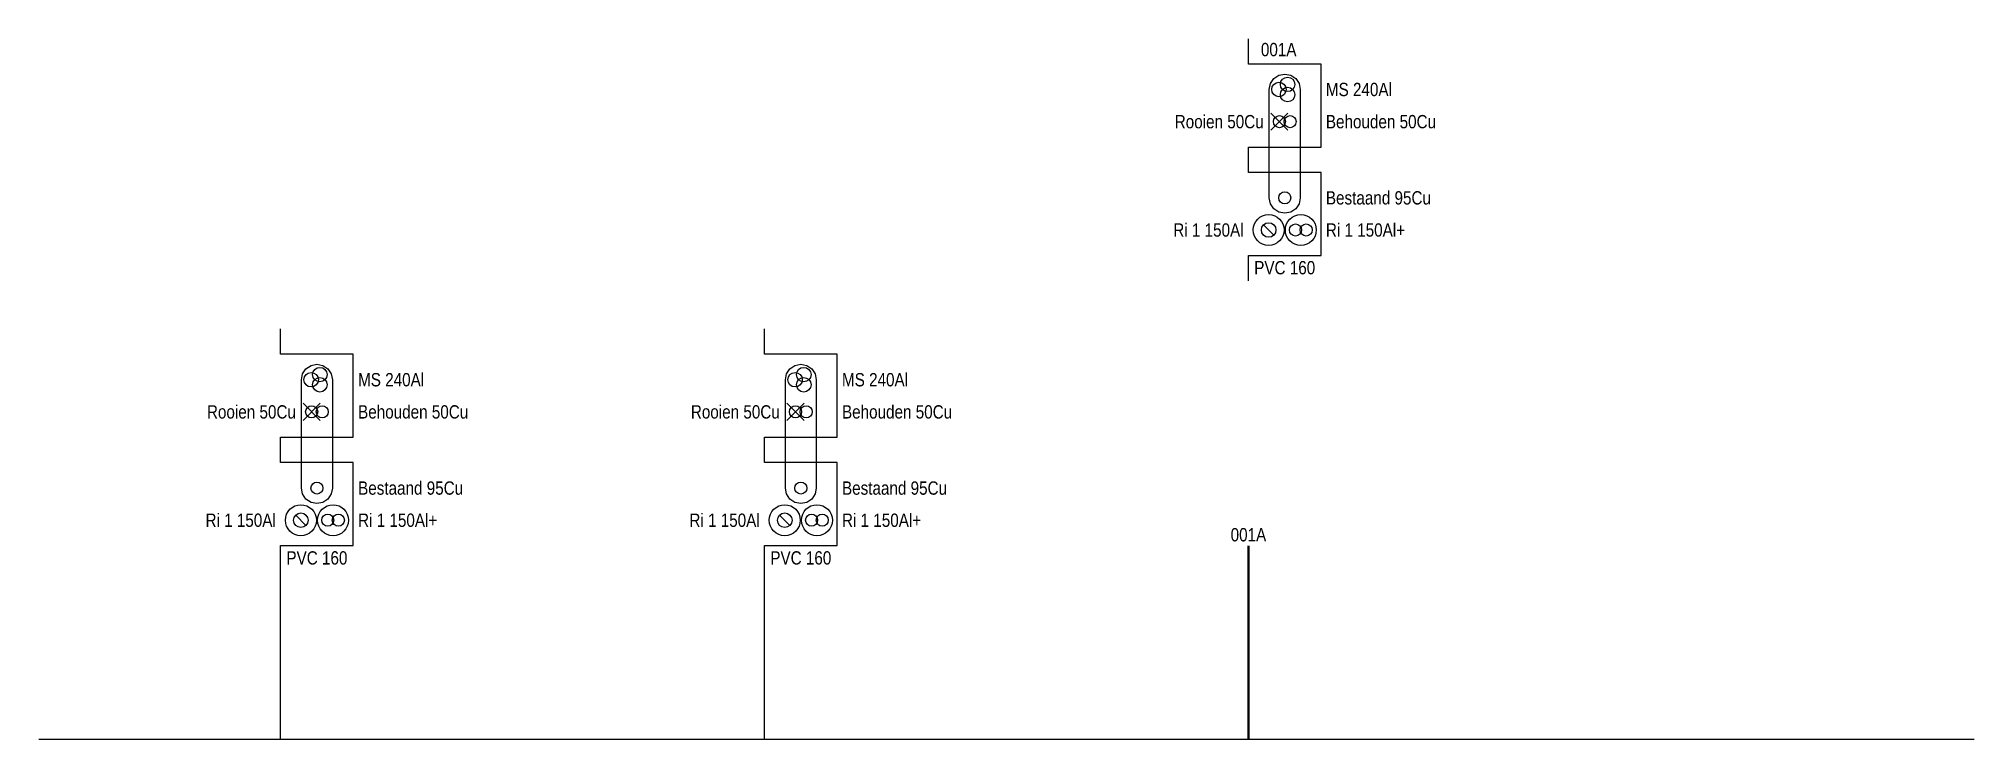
# Model space of a CAD drawing. Header units: millimetres. Extents: x 0 to 80, y -0.1 to 29.
import ezdxf
from ezdxf.enums import TextEntityAlignment as Align

# ---------------------------------------------------------------- set-up
doc = ezdxf.new("R2010")
doc.units = ezdxf.units.MM
doc.set_wipeout_variables(frame=1)
doc.linetypes.add('DASHDOT', pattern=[25.4, 12.7, -6.35, 0, -6.35])
doc.linetypes.add('DASHED', pattern=[19.05, 12.7, -6.35])
for name, color, linetype in [('01 - Bestaande kabel', 125, 'DASHED'), ('01-Te Rooien Kabel', 160, 'DASHDOT'), ('Aansluiting LS K01', 3, 'Continuous'), ('Aansluiting LS K05', 6, 'Continuous'), ('E_LV_CROSS_SECTION', 5, 'Continuous'), ('KabelGeul zwevend code', 6, 'Continuous'), ('KabelGeul zwevend referentie', 5, 'Continuous'), ('Mantelbuis', 6, 'Continuous')]:
    doc.layers.add(name, color=color, linetype=linetype)
doc.layers.add('MS Nieuw', color=18, linetype='Continuous', true_color=0x000000)
doc.styles.add('TECHBASE_ARIAL_NOVA_LIGHT', font='ArialNova-Light.ttf')

# ---------------------------------------------------------------- blocks, each defined once
blk = doc.blocks.new('KabelGeul_20261014_11431699_1')
blk.add_wipeout([(0, -1.05), (0, 4.48), (3, 4.48), (3, -1.05)]).dxf.layer = 'E_LV_CROSS_SECTION'
at = {"layer": '01 - Bestaande kabel', "linetype": 'Continuous'}
blk.add_circle((1.5, 2.38), 0.25, dxfattribs=at)
at = {"layer": 'Aansluiting LS K01', "linetype": 'Continuous'}
blk.add_line((0.623, 1.262), (1.047, 0.838), dxfattribs=at)
for centre, radius in [((0.835, 1.05), 0.3), ((1.945, 1.05), 0.25)]:
    blk.add_circle(centre, radius, dxfattribs=at)
for points in [[(0, 3.43), (0, 8.96), (3, 8.96), (3, 3.43)], [(-3.583, 0.375), (0, 0.375), (0, 1.725), (-3.583, 1.725)], [(-0.112, -0.883), (3.197, -0.883), (3.197, -0.133), (-0.112, -0.133)]]:
    blk.add_wipeout(points).dxf.layer = 'E_LV_CROSS_SECTION'
at = {"layer": '01 - Bestaande kabel', "linetype": 'Continuous'}
blk.add_circle((1.72, 5.53), 0.25, dxfattribs=at)
at = {"layer": 'Mantelbuis', "linetype": 'Continuous'}
blk.add_circle((0.835, 1.05), 0.64, dxfattribs=at)
at = {"layer": 'MS Nieuw', "linetype": 'Continuous'}
for centre in [(1.62, 7.07), (1.62, 6.65)]:
    blk.add_circle(centre, 0.3, dxfattribs=at)
at = {"layer": 'Aansluiting LS K01', "style": 'TECHBASE_ARIAL_NOVA_LIGHT'}
blk.add_attdef('KABEL_04', text='', height=0.55, dxfattribs=at).set_placement((-0.2, 1.05), align=Align.MIDDLE_RIGHT)
at = {"layer": 'E_LV_CROSS_SECTION', "style": 'TECHBASE_ARIAL_NOVA_LIGHT', "flags": 3}
blk.add_attdef('TB_CODESWAP', text='', height=0.1, dxfattribs=at).set_placement((0, 0), align=Align.MIDDLE_LEFT)
at = {"layer": 'Mantelbuis', "style": 'TECHBASE_ARIAL_NOVA_LIGHT'}
blk.add_attdef('MANTEL_SPEC', text='', height=0.55, dxfattribs=at).set_placement((0.238, -0.508), align=Align.MIDDLE_LEFT)
for points in [[(3, 6.185), (6.418, 6.185), (6.418, 7.535), (3, 7.535)], [(-3.649, 4.855), (0.83, 4.855), (0.83, 6.205), (-3.649, 6.205)], [(3, 1.705), (8.325, 1.705), (8.325, 3.055), (3, 3.055)]]:
    blk.add_wipeout(points).dxf.layer = 'E_LV_CROSS_SECTION'
at = {"layer": '01-Te Rooien Kabel', "linetype": 'DASHDOT'}
for p, q in [((0.926, 5.884), (1.634, 5.176)), ((0.926, 5.176), (1.634, 5.884))]:
    blk.add_line(p, q, dxfattribs=at)
at = {"layer": '01-Te Rooien Kabel', "linetype": 'Continuous'}
blk.add_circle((1.28, 5.53), 0.25, dxfattribs=at)
at = {"layer": 'Mantelbuis'}
blk.add_lwpolyline([(0.86, 6.86), (0.909, 7.105), (1.047, 7.313), (1.255, 7.451), (1.5, 7.5), (1.745, 7.451), (1.953, 7.313), (2.091, 7.105), (2.14, 6.86), (2.14, 2.38), (2.091, 2.135), (1.953, 1.927), (1.745, 1.789), (1.5, 1.74), (1.255, 1.789), (1.047, 1.927), (0.909, 2.135), (0.86, 2.38)], close=True, dxfattribs=at)
at = {"layer": 'MS Nieuw', "linetype": 'Continuous'}
blk.add_circle((1.26, 6.86), 0.3, dxfattribs=at)
at = {"layer": '01-Te Rooien Kabel', "style": 'TECHBASE_ARIAL_NOVA_LIGHT'}
blk.add_attdef('KABEL_02', text='', height=0.55, dxfattribs=at).set_placement((0.63, 5.53), align=Align.MIDDLE_RIGHT)
at = {"layer": 'E_LV_CROSS_SECTION', "style": 'TECHBASE_ARIAL_NOVA_LIGHT', "flags": 3}
for tag, p in [('VOLG_01', (3.2, 6.86)), ('TBTYPE_01', (3.2, 6.86)), ('TWEEZIJDIG_01', (3.2, 6.86)), ('COMBI_01', (3.2, 6.86)), ('COMBI2_01', (3.2, 6.86)), ('DUBBEL_01', (3.2, 6.86)), ('DRIE_01', (3.2, 6.86)), ('DUBBEL2_01', (3.2, 6.86)), ('DRIE2_01', (3.2, 6.86)), ('MANTEL_01', (3.2, 6.86)), ('VOLG_03', (3.2, 2.38)), ('TBTYPE_03', (3.2, 2.38)), ('TWEEZIJDIG_03', (3.2, 2.38)), ('COMBI_03', (3.2, 2.38)), ('COMBI2_03', (3.2, 2.38)), ('DUBBEL_03', (3.2, 2.38)), ('DRIE_03', (3.2, 2.38)), ('DUBBEL2_03', (3.2, 2.38)), ('DRIE2_03', (3.2, 2.38)), ('MANTEL_03', (3.2, 2.38))]:
    blk.add_attdef(tag, text='', height=0.1, dxfattribs=at).set_placement(p, align=Align.MIDDLE_LEFT)
for points in [[(3, 4.855), (8.572, 4.855), (8.572, 6.205), (3, 6.205)], [(3, 0.375), (7.013, 0.375), (7.013, 1.725), (3, 1.725)]]:
    blk.add_wipeout(points).dxf.layer = 'E_LV_CROSS_SECTION'
at = {"layer": 'Aansluiting LS K01', "linetype": 'Continuous'}
blk.add_circle((2.385, 1.05), 0.25, dxfattribs=at)
at = {"layer": 'E_LV_CROSS_SECTION'}
for points in [[(0, 4.48), (3, 4.48), (3, 7.91), (0, 7.91), (0, 8.96)], [(0, -8), (0, 0), (3, 0), (3, 3.43), (0, 3.43), (0, 4.48)]]:
    blk.add_lwpolyline(points, dxfattribs=at)
at = {"layer": 'Mantelbuis', "linetype": 'Continuous'}
blk.add_circle((2.165, 1.05), 0.64, dxfattribs=at)
at = {"layer": '01 - Bestaande kabel', "style": 'TECHBASE_ARIAL_NOVA_LIGHT'}
for tag, p in [('BESTAAND_02', (3.2, 5.53)), ('KABEL_03', (3.2, 2.38))]:
    blk.add_attdef(tag, text='', height=0.55, dxfattribs=at).set_placement(p, align=Align.MIDDLE_LEFT)
at = {"layer": 'Aansluiting LS K01', "style": 'TECHBASE_ARIAL_NOVA_LIGHT'}
blk.add_attdef('ZIJDE2_04', text='', height=0.55, dxfattribs=at).set_placement((3.2, 1.05), align=Align.MIDDLE_LEFT)
at = {"layer": 'Aansluiting LS K05', "style": 'TECHBASE_ARIAL_NOVA_LIGHT'}
blk.add_attdef('KABEL_01', text='', height=0.55, dxfattribs=at).set_placement((3.2, 6.86), align=Align.MIDDLE_LEFT)
at = {"layer": 'E_LV_CROSS_SECTION', "style": 'TECHBASE_ARIAL_NOVA_LIGHT', "flags": 3}
for tag, p in [('VOLG_02', (3.2, 5.53)), ('TBTYPE_02', (3.2, 5.53)), ('TWEEZIJDIG_02', (3.2, 5.53)), ('COMBI_02', (3.2, 5.53)), ('COMBI2_02', (3.2, 5.53)), ('DUBBEL_02', (3.2, 5.53)), ('DRIE_02', (3.2, 5.53)), ('DUBBEL2_02', (3.2, 5.53)), ('DRIE2_02', (3.2, 5.53)), ('MANTEL_02', (3.2, 5.53)), ('VOLG_04', (3.2, 1.05)), ('TBTYPE_04', (3.2, 1.05)), ('TWEEZIJDIG_04', (3.2, 1.05)), ('COMBI_04', (3.2, 1.05)), ('COMBI2_04', (3.2, 1.05)), ('DUBBEL_04', (3.2, 1.05)), ('DRIE_04', (3.2, 1.05)), ('DUBBEL2_04', (3.2, 1.05)), ('DRIE2_04', (3.2, 1.05)), ('MANTEL_04', (3.2, 1.05))]:
    blk.add_attdef(tag, text='', height=0.1, dxfattribs=at).set_placement(p, align=Align.MIDDLE_LEFT)
blk = doc.blocks.new('KabelGeul_20261014_11431699_2')
blk.add_wipeout([(0, -1.05), (0, 4.48), (3, 4.48), (3, -1.05)]).dxf.layer = 'E_LV_CROSS_SECTION'
at = {"layer": '01 - Bestaande kabel', "linetype": 'Continuous'}
blk.add_circle((1.5, 2.38), 0.25, dxfattribs=at)
at = {"layer": 'Aansluiting LS K01', "linetype": 'Continuous'}
blk.add_line((0.623, 1.262), (1.047, 0.838), dxfattribs=at)
for centre, radius in [((0.835, 1.05), 0.3), ((1.945, 1.05), 0.25)]:
    blk.add_circle(centre, radius, dxfattribs=at)
for points in [[(0, 3.43), (0, 8.96), (3, 8.96), (3, 3.43)], [(-3.583, 0.375), (0, 0.375), (0, 1.725), (-3.583, 1.725)], [(-0.112, -0.883), (3.197, -0.883), (3.197, -0.133), (-0.112, -0.133)]]:
    blk.add_wipeout(points).dxf.layer = 'E_LV_CROSS_SECTION'
at = {"layer": '01 - Bestaande kabel', "linetype": 'Continuous'}
blk.add_circle((1.72, 5.53), 0.25, dxfattribs=at)
at = {"layer": 'Mantelbuis', "linetype": 'Continuous'}
blk.add_circle((0.835, 1.05), 0.64, dxfattribs=at)
at = {"layer": 'MS Nieuw', "linetype": 'Continuous'}
for centre in [(1.62, 7.07), (1.62, 6.65)]:
    blk.add_circle(centre, 0.3, dxfattribs=at)
at = {"layer": 'Aansluiting LS K01', "style": 'TECHBASE_ARIAL_NOVA_LIGHT'}
blk.add_attdef('KABEL_04', text='', height=0.55, dxfattribs=at).set_placement((-0.2, 1.05), align=Align.MIDDLE_RIGHT)
at = {"layer": 'E_LV_CROSS_SECTION', "style": 'TECHBASE_ARIAL_NOVA_LIGHT', "flags": 3}
blk.add_attdef('TB_CODESWAP', text='', height=0.1, dxfattribs=at).set_placement((0, 0), align=Align.MIDDLE_LEFT)
at = {"layer": 'Mantelbuis', "style": 'TECHBASE_ARIAL_NOVA_LIGHT'}
blk.add_attdef('MANTEL_SPEC', text='', height=0.55, dxfattribs=at).set_placement((0.238, -0.508), align=Align.MIDDLE_LEFT)
for points in [[(3, 6.185), (6.418, 6.185), (6.418, 7.535), (3, 7.535)], [(-3.649, 4.855), (0.83, 4.855), (0.83, 6.205), (-3.649, 6.205)], [(3, 1.705), (8.325, 1.705), (8.325, 3.055), (3, 3.055)]]:
    blk.add_wipeout(points).dxf.layer = 'E_LV_CROSS_SECTION'
at = {"layer": '01-Te Rooien Kabel', "linetype": 'DASHDOT'}
for p, q in [((0.926, 5.884), (1.634, 5.176)), ((0.926, 5.176), (1.634, 5.884))]:
    blk.add_line(p, q, dxfattribs=at)
at = {"layer": '01-Te Rooien Kabel', "linetype": 'Continuous'}
blk.add_circle((1.28, 5.53), 0.25, dxfattribs=at)
at = {"layer": 'Mantelbuis'}
blk.add_lwpolyline([(0.86, 6.86), (0.909, 7.105), (1.047, 7.313), (1.255, 7.451), (1.5, 7.5), (1.745, 7.451), (1.953, 7.313), (2.091, 7.105), (2.14, 6.86), (2.14, 2.38), (2.091, 2.135), (1.953, 1.927), (1.745, 1.789), (1.5, 1.74), (1.255, 1.789), (1.047, 1.927), (0.909, 2.135), (0.86, 2.38)], close=True, dxfattribs=at)
at = {"layer": 'MS Nieuw', "linetype": 'Continuous'}
blk.add_circle((1.26, 6.86), 0.3, dxfattribs=at)
at = {"layer": '01-Te Rooien Kabel', "style": 'TECHBASE_ARIAL_NOVA_LIGHT'}
blk.add_attdef('KABEL_02', text='', height=0.55, dxfattribs=at).set_placement((0.63, 5.53), align=Align.MIDDLE_RIGHT)
at = {"layer": 'E_LV_CROSS_SECTION', "style": 'TECHBASE_ARIAL_NOVA_LIGHT', "flags": 3}
for tag, p in [('VOLG_01', (3.2, 6.86)), ('TBTYPE_01', (3.2, 6.86)), ('TWEEZIJDIG_01', (3.2, 6.86)), ('COMBI_01', (3.2, 6.86)), ('COMBI2_01', (3.2, 6.86)), ('DUBBEL_01', (3.2, 6.86)), ('DRIE_01', (3.2, 6.86)), ('DUBBEL2_01', (3.2, 6.86)), ('DRIE2_01', (3.2, 6.86)), ('MANTEL_01', (3.2, 6.86)), ('VOLG_03', (3.2, 2.38)), ('TBTYPE_03', (3.2, 2.38)), ('TWEEZIJDIG_03', (3.2, 2.38)), ('COMBI_03', (3.2, 2.38)), ('COMBI2_03', (3.2, 2.38)), ('DUBBEL_03', (3.2, 2.38)), ('DRIE_03', (3.2, 2.38)), ('DUBBEL2_03', (3.2, 2.38)), ('DRIE2_03', (3.2, 2.38)), ('MANTEL_03', (3.2, 2.38))]:
    blk.add_attdef(tag, text='', height=0.1, dxfattribs=at).set_placement(p, align=Align.MIDDLE_LEFT)
for points in [[(3, 4.855), (8.572, 4.855), (8.572, 6.205), (3, 6.205)], [(3, 0.375), (7.013, 0.375), (7.013, 1.725), (3, 1.725)]]:
    blk.add_wipeout(points).dxf.layer = 'E_LV_CROSS_SECTION'
at = {"layer": 'Aansluiting LS K01', "linetype": 'Continuous'}
blk.add_circle((2.385, 1.05), 0.25, dxfattribs=at)
at = {"layer": 'E_LV_CROSS_SECTION'}
for points in [[(0, 4.48), (3, 4.48), (3, 7.91), (0, 7.91), (0, 8.96)], [(0, -8), (0, 0), (3, 0), (3, 3.43), (0, 3.43), (0, 4.48)]]:
    blk.add_lwpolyline(points, dxfattribs=at)
at = {"layer": 'Mantelbuis', "linetype": 'Continuous'}
blk.add_circle((2.165, 1.05), 0.64, dxfattribs=at)
at = {"layer": '01 - Bestaande kabel', "style": 'TECHBASE_ARIAL_NOVA_LIGHT'}
for tag, p in [('BESTAAND_02', (3.2, 5.53)), ('KABEL_03', (3.2, 2.38))]:
    blk.add_attdef(tag, text='', height=0.55, dxfattribs=at).set_placement(p, align=Align.MIDDLE_LEFT)
at = {"layer": 'Aansluiting LS K01', "style": 'TECHBASE_ARIAL_NOVA_LIGHT'}
blk.add_attdef('ZIJDE2_04', text='', height=0.55, dxfattribs=at).set_placement((3.2, 1.05), align=Align.MIDDLE_LEFT)
at = {"layer": 'Aansluiting LS K05', "style": 'TECHBASE_ARIAL_NOVA_LIGHT'}
blk.add_attdef('KABEL_01', text='', height=0.55, dxfattribs=at).set_placement((3.2, 6.86), align=Align.MIDDLE_LEFT)
at = {"layer": 'E_LV_CROSS_SECTION', "style": 'TECHBASE_ARIAL_NOVA_LIGHT', "flags": 3}
for tag, p in [('VOLG_02', (3.2, 5.53)), ('TBTYPE_02', (3.2, 5.53)), ('TWEEZIJDIG_02', (3.2, 5.53)), ('COMBI_02', (3.2, 5.53)), ('COMBI2_02', (3.2, 5.53)), ('DUBBEL_02', (3.2, 5.53)), ('DRIE_02', (3.2, 5.53)), ('DUBBEL2_02', (3.2, 5.53)), ('DRIE2_02', (3.2, 5.53)), ('MANTEL_02', (3.2, 5.53)), ('VOLG_04', (3.2, 1.05)), ('TBTYPE_04', (3.2, 1.05)), ('TWEEZIJDIG_04', (3.2, 1.05)), ('COMBI_04', (3.2, 1.05)), ('COMBI2_04', (3.2, 1.05)), ('DUBBEL_04', (3.2, 1.05)), ('DRIE_04', (3.2, 1.05)), ('DUBBEL2_04', (3.2, 1.05)), ('DRIE2_04', (3.2, 1.05)), ('MANTEL_04', (3.2, 1.05))]:
    blk.add_attdef(tag, text='', height=0.1, dxfattribs=at).set_placement(p, align=Align.MIDDLE_LEFT)
blk = doc.blocks.new('KabelGeul_20261014_11431699_3')
blk.add_wipeout([(0, -1.05), (0, 4.48), (3, 4.48), (3, -1.05)]).dxf.layer = 'E_LV_CROSS_SECTION'
at = {"layer": '01 - Bestaande kabel', "linetype": 'Continuous'}
blk.add_circle((1.5, 2.38), 0.25, dxfattribs=at)
at = {"layer": 'Aansluiting LS K01', "linetype": 'Continuous'}
blk.add_line((0.623, 1.262), (1.047, 0.838), dxfattribs=at)
for centre, radius in [((0.835, 1.05), 0.3), ((1.945, 1.05), 0.25)]:
    blk.add_circle(centre, radius, dxfattribs=at)
for points in [[(0, 3.43), (0, 8.96), (3, 8.96), (3, 3.43)], [(-3.583, 0.375), (0, 0.375), (0, 1.725), (-3.583, 1.725)], [(-0.112, -0.883), (3.197, -0.883), (3.197, -0.133), (-0.112, -0.133)]]:
    blk.add_wipeout(points).dxf.layer = 'E_LV_CROSS_SECTION'
at = {"layer": '01 - Bestaande kabel', "linetype": 'Continuous'}
blk.add_circle((1.72, 5.53), 0.25, dxfattribs=at)
at = {"layer": 'Mantelbuis', "linetype": 'Continuous'}
blk.add_circle((0.835, 1.05), 0.64, dxfattribs=at)
at = {"layer": 'MS Nieuw', "linetype": 'Continuous'}
for centre in [(1.62, 7.07), (1.62, 6.65)]:
    blk.add_circle(centre, 0.3, dxfattribs=at)
at = {"layer": 'Aansluiting LS K01', "style": 'TECHBASE_ARIAL_NOVA_LIGHT'}
blk.add_attdef('KABEL_04', text='', height=0.55, dxfattribs=at).set_placement((-0.2, 1.05), align=Align.MIDDLE_RIGHT)
at = {"layer": 'E_LV_CROSS_SECTION', "style": 'TECHBASE_ARIAL_NOVA_LIGHT', "flags": 3}
blk.add_attdef('TB_CODESWAP', text='', height=0.1, dxfattribs=at).set_placement((0, 0), align=Align.MIDDLE_LEFT)
at = {"layer": 'Mantelbuis', "style": 'TECHBASE_ARIAL_NOVA_LIGHT'}
blk.add_attdef('MANTEL_SPEC', text='', height=0.55, dxfattribs=at).set_placement((0.238, -0.508), align=Align.MIDDLE_LEFT)
for points in [[(0.281, 8.135), (2.219, 8.135), (2.219, 8.885), (0.281, 8.885)], [(3, 6.185), (6.418, 6.185), (6.418, 7.535), (3, 7.535)], [(-3.649, 4.855), (0.83, 4.855), (0.83, 6.205), (-3.649, 6.205)], [(3, 1.705), (8.325, 1.705), (8.325, 3.055), (3, 3.055)]]:
    blk.add_wipeout(points).dxf.layer = 'E_LV_CROSS_SECTION'
at = {"layer": '01-Te Rooien Kabel', "linetype": 'DASHDOT'}
for p, q in [((0.926, 5.884), (1.634, 5.176)), ((0.926, 5.176), (1.634, 5.884))]:
    blk.add_line(p, q, dxfattribs=at)
at = {"layer": '01-Te Rooien Kabel', "linetype": 'Continuous'}
blk.add_circle((1.28, 5.53), 0.25, dxfattribs=at)
at = {"layer": 'Mantelbuis'}
blk.add_lwpolyline([(0.86, 6.86), (0.909, 7.105), (1.047, 7.313), (1.255, 7.451), (1.5, 7.5), (1.745, 7.451), (1.953, 7.313), (2.091, 7.105), (2.14, 6.86), (2.14, 2.38), (2.091, 2.135), (1.953, 1.927), (1.745, 1.789), (1.5, 1.74), (1.255, 1.789), (1.047, 1.927), (0.909, 2.135), (0.86, 2.38)], close=True, dxfattribs=at)
at = {"layer": 'MS Nieuw', "linetype": 'Continuous'}
blk.add_circle((1.26, 6.86), 0.3, dxfattribs=at)
at = {"layer": '01-Te Rooien Kabel', "style": 'TECHBASE_ARIAL_NOVA_LIGHT'}
blk.add_attdef('KABEL_02', text='', height=0.55, dxfattribs=at).set_placement((0.63, 5.53), align=Align.MIDDLE_RIGHT)
at = {"layer": 'E_LV_CROSS_SECTION', "style": 'TECHBASE_ARIAL_NOVA_LIGHT', "flags": 3}
for tag, p in [('VOLG_01', (3.2, 6.86)), ('TBTYPE_01', (3.2, 6.86)), ('TWEEZIJDIG_01', (3.2, 6.86)), ('COMBI_01', (3.2, 6.86)), ('COMBI2_01', (3.2, 6.86)), ('DUBBEL_01', (3.2, 6.86)), ('DRIE_01', (3.2, 6.86)), ('DUBBEL2_01', (3.2, 6.86)), ('DRIE2_01', (3.2, 6.86)), ('MANTEL_01', (3.2, 6.86)), ('VOLG_03', (3.2, 2.38)), ('TBTYPE_03', (3.2, 2.38)), ('TWEEZIJDIG_03', (3.2, 2.38)), ('COMBI_03', (3.2, 2.38)), ('COMBI2_03', (3.2, 2.38)), ('DUBBEL_03', (3.2, 2.38)), ('DRIE_03', (3.2, 2.38)), ('DUBBEL2_03', (3.2, 2.38)), ('DRIE2_03', (3.2, 2.38)), ('MANTEL_03', (3.2, 2.38))]:
    blk.add_attdef(tag, text='', height=0.1, dxfattribs=at).set_placement(p, align=Align.MIDDLE_LEFT)
at = {"layer": 'KabelGeul zwevend code', "style": 'TECHBASE_ARIAL_NOVA_LIGHT'}
blk.add_attdef('ZWEVEND_CODE', text='', height=0.55, dxfattribs=at).set_placement((1.25, 8.51), align=Align.MIDDLE_CENTER)
for points in [[(3, 4.855), (8.572, 4.855), (8.572, 6.205), (3, 6.205)], [(3, 0.375), (7.013, 0.375), (7.013, 1.725), (3, 1.725)]]:
    blk.add_wipeout(points).dxf.layer = 'E_LV_CROSS_SECTION'
at = {"layer": 'Aansluiting LS K01', "linetype": 'Continuous'}
blk.add_circle((2.385, 1.05), 0.25, dxfattribs=at)
at = {"layer": 'E_LV_CROSS_SECTION'}
for points in [[(0, 4.48), (3, 4.48), (3, 7.91), (0, 7.91), (0, 8.96)], [(0, -1.05), (0, 0), (3, 0), (3, 3.43), (0, 3.43), (0, 4.48)]]:
    blk.add_lwpolyline(points, dxfattribs=at)
at = {"layer": 'Mantelbuis', "linetype": 'Continuous'}
blk.add_circle((2.165, 1.05), 0.64, dxfattribs=at)
at = {"layer": '01 - Bestaande kabel', "style": 'TECHBASE_ARIAL_NOVA_LIGHT'}
for tag, p in [('BESTAAND_02', (3.2, 5.53)), ('KABEL_03', (3.2, 2.38))]:
    blk.add_attdef(tag, text='', height=0.55, dxfattribs=at).set_placement(p, align=Align.MIDDLE_LEFT)
at = {"layer": 'Aansluiting LS K01', "style": 'TECHBASE_ARIAL_NOVA_LIGHT'}
blk.add_attdef('ZIJDE2_04', text='', height=0.55, dxfattribs=at).set_placement((3.2, 1.05), align=Align.MIDDLE_LEFT)
at = {"layer": 'Aansluiting LS K05', "style": 'TECHBASE_ARIAL_NOVA_LIGHT'}
blk.add_attdef('KABEL_01', text='', height=0.55, dxfattribs=at).set_placement((3.2, 6.86), align=Align.MIDDLE_LEFT)
at = {"layer": 'E_LV_CROSS_SECTION', "style": 'TECHBASE_ARIAL_NOVA_LIGHT', "flags": 3}
for tag, p in [('VOLG_02', (3.2, 5.53)), ('TBTYPE_02', (3.2, 5.53)), ('TWEEZIJDIG_02', (3.2, 5.53)), ('COMBI_02', (3.2, 5.53)), ('COMBI2_02', (3.2, 5.53)), ('DUBBEL_02', (3.2, 5.53)), ('DRIE_02', (3.2, 5.53)), ('DUBBEL2_02', (3.2, 5.53)), ('DRIE2_02', (3.2, 5.53)), ('MANTEL_02', (3.2, 5.53)), ('VOLG_04', (3.2, 1.05)), ('TBTYPE_04', (3.2, 1.05)), ('TWEEZIJDIG_04', (3.2, 1.05)), ('COMBI_04', (3.2, 1.05)), ('COMBI2_04', (3.2, 1.05)), ('DUBBEL_04', (3.2, 1.05)), ('DRIE_04', (3.2, 1.05)), ('DUBBEL2_04', (3.2, 1.05)), ('DRIE2_04', (3.2, 1.05)), ('MANTEL_04', (3.2, 1.05))]:
    blk.add_attdef(tag, text='', height=0.1, dxfattribs=at).set_placement(p, align=Align.MIDDLE_LEFT)

msp = doc.modelspace()

# ---------------------------------------------------------------- linework, layer by layer
at = {"layer": 'Aansluiting LS K01'}
msp.add_line((0, 0), (80, 0), dxfattribs=at)
at = {"layer": 'KabelGeul zwevend referentie', "color": 5, "const_width": 0.1}
msp.add_lwpolyline([(50, 0), (50, 8)], dxfattribs=at)

# ---------------------------------------------------------------- block references
msp.add_blockref('KabelGeul_20261014_11431699_3', (50, 20)).add_auto_attribs({'ZWEVEND_CODE': '001A', 'MANTEL_SPEC': 'PVC 160', 'KABEL_01': 'MS 240Al', 'KABEL_02': 'Rooien 50Cu', 'BESTAAND_02': 'Behouden 50Cu', 'KABEL_03': 'Bestaand 95Cu', 'KABEL_04': 'Ri 1 150Al', 'ZIJDE2_04': 'Ri 1 150Al+'})

# ---------------------------------------------------------------- texts
at = {"layer": 'KabelGeul zwevend code', "style": 'TECHBASE_ARIAL_NOVA_LIGHT'}
msp.add_text('001A', height=0.55, dxfattribs=at).set_placement((50, 8.45), align=Align.MIDDLE_CENTER)

# ---------------------------------------------------------------- next in the draw order: block references
for name, p in [('KabelGeul_20261014_11431699_1', (10, 8)), ('KabelGeul_20261014_11431699_2', (30, 8))]:
    msp.add_blockref(name, p).add_auto_attribs({'MANTEL_SPEC': 'PVC 160', 'KABEL_01': 'MS 240Al', 'KABEL_02': 'Rooien 50Cu', 'BESTAAND_02': 'Behouden 50Cu', 'KABEL_03': 'Bestaand 95Cu', 'KABEL_04': 'Ri 1 150Al', 'ZIJDE2_04': 'Ri 1 150Al+'})

doc.saveas('drawing.dxf')
